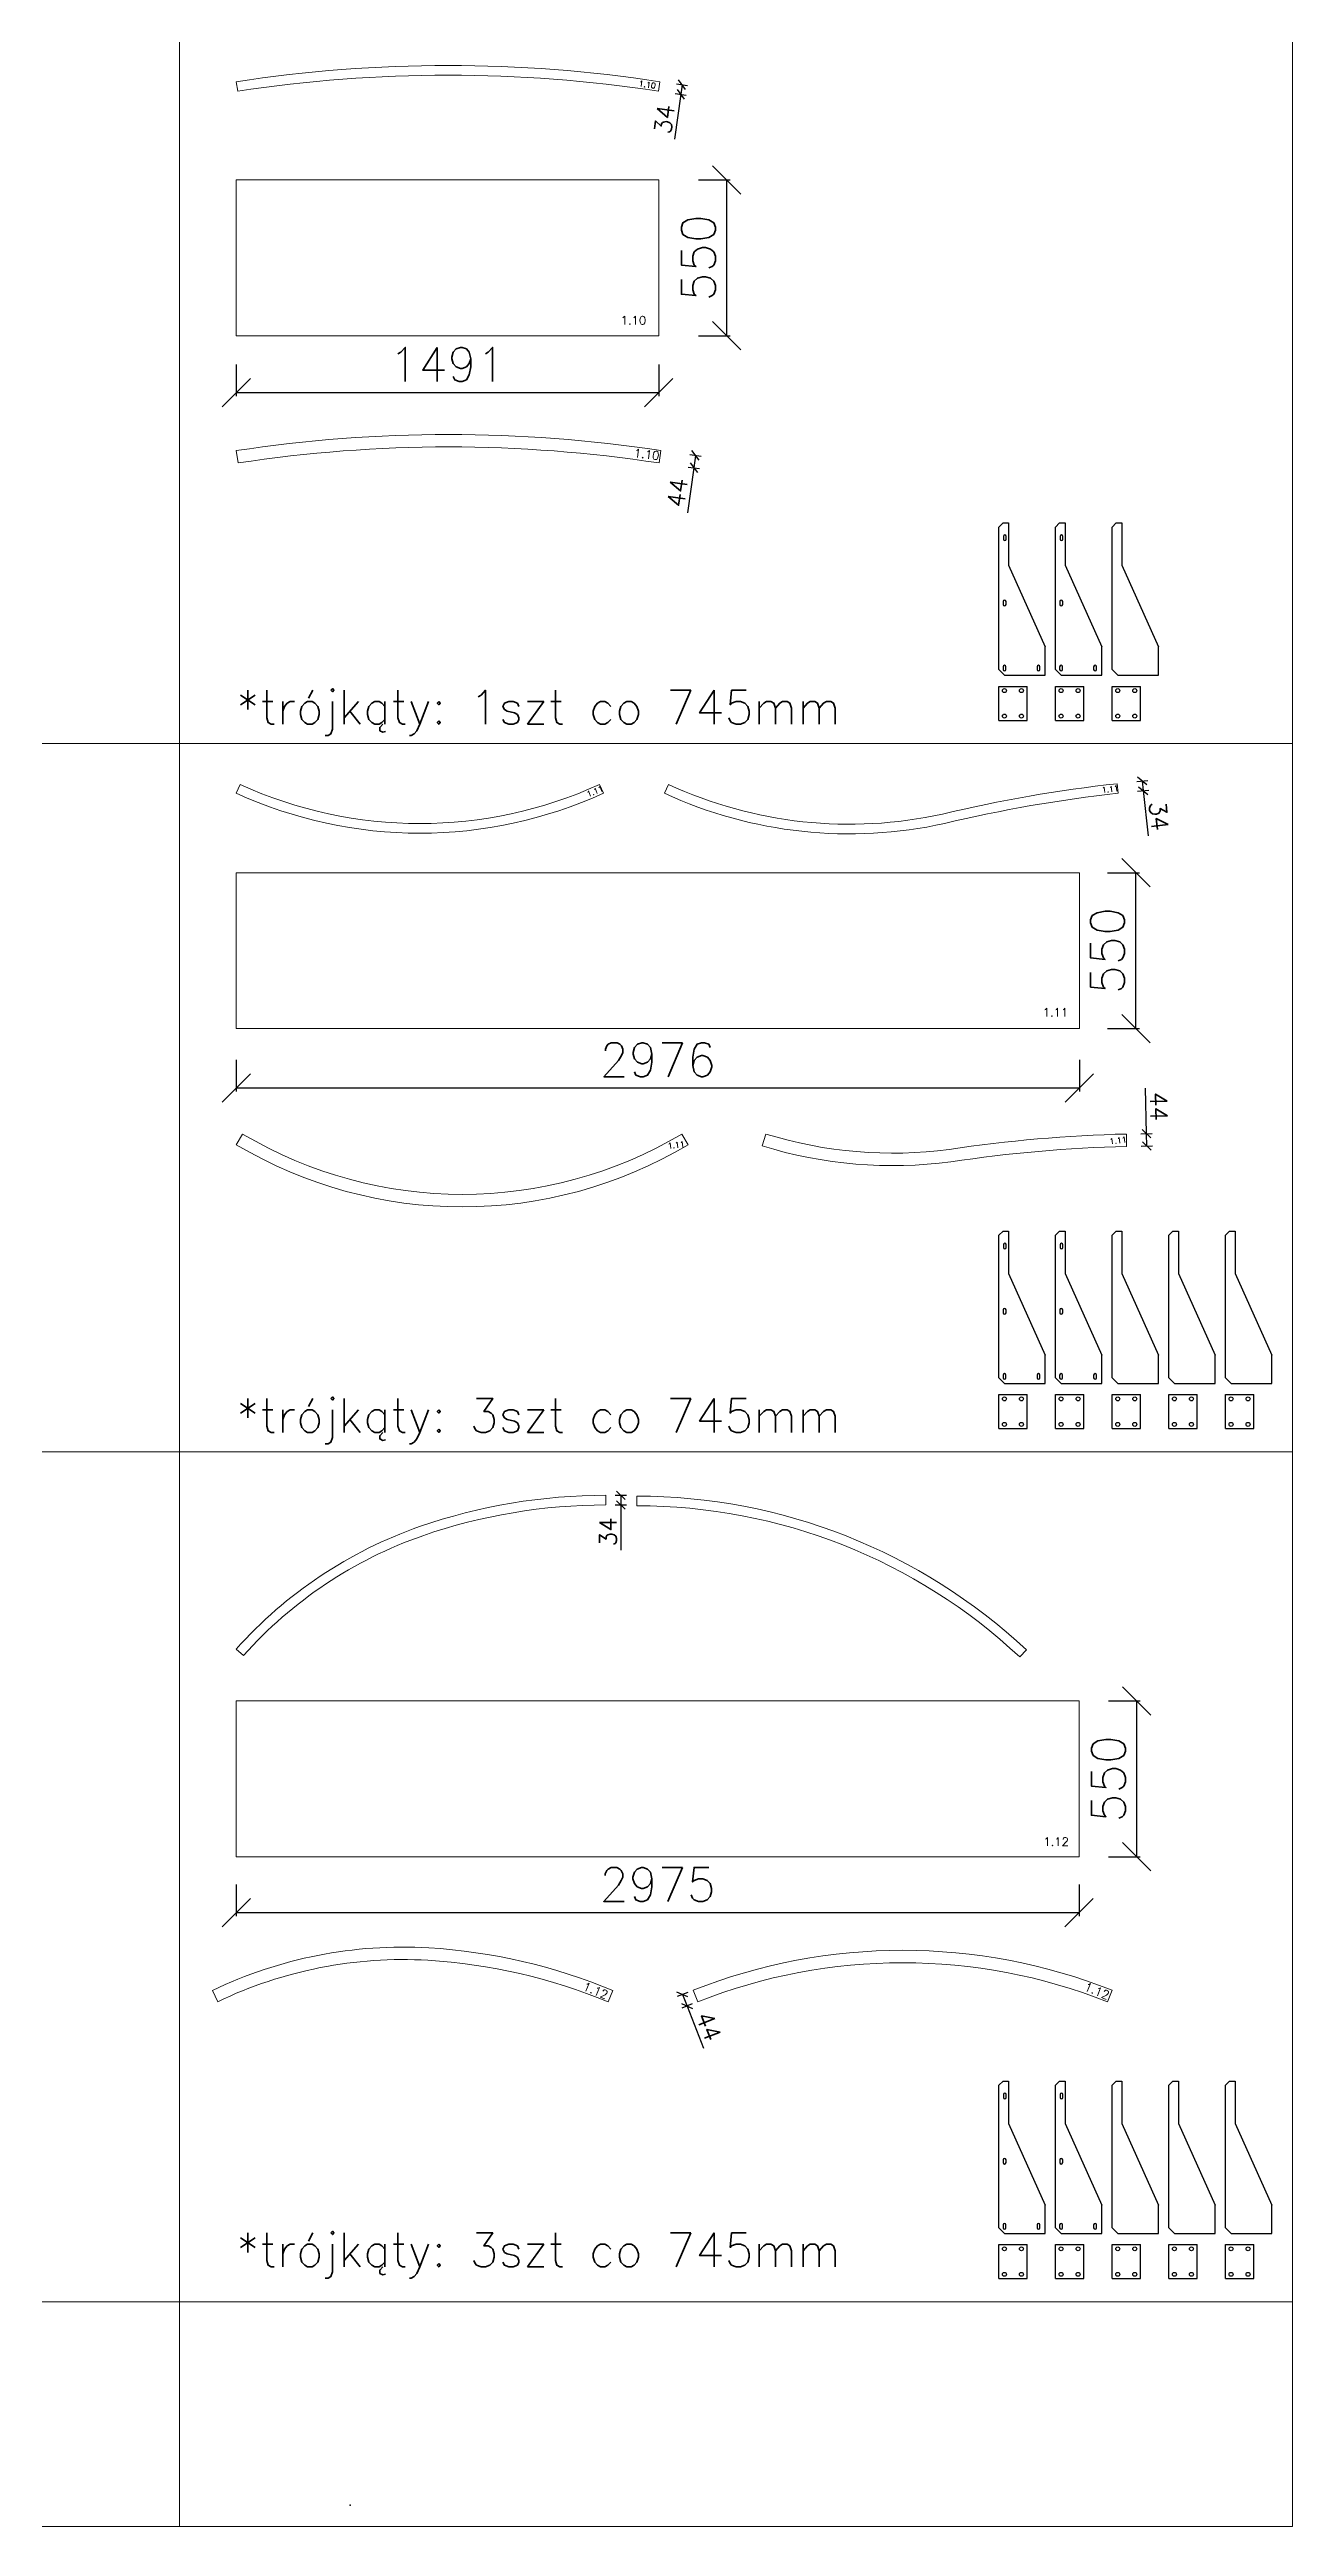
# Model space of a CAD drawing. Header units: millimetres. Extents: x 5046 to 103012, y -15969 to 47766.
# Drawn here: x 53803 to 58191, y -7989 to 753 of the extents above; entities that cross this region are included whole.
import ezdxf

# ---------------------------------------------------------------- set-up
doc = ezdxf.new("R2010")
doc.units = ezdxf.units.MM
doc.layers.get('0').update_dxf_attribs({"lineweight": 0})
doc.layers.get('Defpoints').update_dxf_attribs({"lineweight": 0})
for name, color, linetype, lineweight in [('DIM', 3, 'Continuous', 0), ('Pomocnicze', 252, 'Continuous', 0), ('TEXT', 2, 'Continuous', 0)]:
    doc.layers.add(name, color=color, linetype=linetype, lineweight=lineweight)
doc.layers.add('Profil główny', color=7, linetype='Continuous')
doc.styles.add('Skala 1-20', font='simplex.shx', dxfattribs={"height": 60})
doc.styles.add('Skala 1-50', font='simplex.shx', dxfattribs={"height": 120})
doc.dimstyles.new('Skala 1-20', dxfattribs={"dimtxt": 6, "dimasz": 30, "dimexe": 20, "dimexo": 0.625, "dimgap": 15, "dimtad": 1, "dimdec": 0, "dimtxsty": 'Skala 1-20', "dimblk": 'OBLIQUE', "dimcen": 2.5, "dimadec": 0, "dimazin": 0, "dimtfac": 1, "dimtdec": 0, "dimtmove": 0, "dimatfit": 3, "dimldrblk": 'OBLIQUE', "dimfxl": 20, "dimfxlon": 1, "dimarcsym": 0})
doc.dimstyles.new('Skala 1-50', dxfattribs={"dimtxt": 12, "dimasz": 100, "dimexe": 12.5, "dimexo": 0.625, "dimgap": 40, "dimtad": 1, "dimdec": 0, "dimtxsty": 'Skala 1-50', "dimblk": 'OBLIQUE', "dimcen": 2.5, "dimadec": 0, "dimazin": 0, "dimtfac": 1, "dimtdec": 0, "dimtmove": 0, "dimatfit": 3, "dimldrblk": 'OBLIQUE', "dimfxl": 100, "dimfxlon": 1, "dimarcsym": 0})

# ---------------------------------------------------------------- blocks, each defined once
blk = doc.blocks.new('_Oblique')
at = {"color": 0, "linetype": 'ByBlock', "lineweight": -2}
blk.add_line((-0.5, -0.5), (0.5, 0.5), dxfattribs=at)
blk = doc.blocks.new('*D1527')
at = {"layer": 'Defpoints', "color": 0}
for p in [(53346.3, -3251.5), (54864.1, -7914)]:
    blk.add_point(p, dxfattribs=at)
at = {"layer": 'DIM', "color": 0, "lineweight": -2}
blk.add_line((53346.3, -3251.5), (52957.2, -2056.2), dxfattribs=at)
at = {"layer": 'DIM', "color": 0}
for p, q in [((54861.6, -7914), (54866.6, -7914)), ((54864.1, -7916.5), (54864.1, -7911.5))]:
    blk.add_line(p, q, dxfattribs=at)
at = {"layer": 'DIM', "color": 0, "linetype": 'ByBlock', "lineweight": -2, "xscale": 100, "yscale": 100, "zscale": 100, "rotation": 288.0316933962541}
blk.add_blockref('_Oblique', (53346.3, -3251.5), dxfattribs=at)
at = {"layer": 'DIM', "color": 0, "insert": (53148.7, -2321.4), "char_height": 120, "attachment_point": 5, "rotation": 288.03169, "style": 'Skala 1-50'}
blk.add_mtext('R4903', dxfattribs=at)
blk = doc.blocks.new('*D2729')
at = {"layer": 'Defpoints', "color": 0}
for p in [(55958, 640), (55953.3, 606.3), (56031.1, 595.5)]:
    blk.add_point(p, dxfattribs=at)
at = {"layer": 'DIM', "color": 0, "lineweight": -2}
for p, q in [((56016, 631.9), (56055.6, 626.4)), ((56035.8, 629.1), (56031.1, 595.5)), ((56031.1, 595.5), (56009, 437)), ((56011.3, 598.2), (56050.9, 592.7))]:
    blk.add_line(p, q, dxfattribs=at)
at = {"layer": 'DIM', "color": 0, "linetype": 'ByBlock', "lineweight": -2, "xscale": 30, "yscale": 30, "zscale": 30}
for p, rotation in [((56031.1, 595.5), 262.0737662290036), ((56035.8, 629.1), 82.07376622900364)]:
    blk.add_blockref('_Oblique', p, dxfattribs=dict(at, rotation=rotation))
at = {"layer": 'DIM', "color": 0, "insert": (55973.4, 507.6), "char_height": 60, "attachment_point": 5, "rotation": 82.07377, "style": 'Skala 1-20'}
blk.add_mtext('34', dxfattribs=at)
blk = doc.blocks.new('*D2730')
at = {"layer": 'Defpoints', "color": 0}
for p in [(54462.4, -256.6), (55953.4, -256.6), (54462.4, -457.8)]:
    blk.add_point(p, dxfattribs=at)
at = {"layer": 'DIM', "color": 0, "lineweight": -2}
for p, q in [((54462.4, -357.8), (54462.4, -470.3)), ((55953.4, -357.8), (55953.4, -470.3)), ((55953.4, -457.8), (54462.4, -457.8))]:
    blk.add_line(p, q, dxfattribs=at)
at = {"layer": 'DIM', "color": 0, "linetype": 'ByBlock', "lineweight": -2, "xscale": 100, "yscale": 100, "zscale": 100, "rotation": 180}
blk.add_blockref('_Oblique', (54462.4, -457.8), dxfattribs=at)
at = {"layer": 'DIM', "color": 0, "linetype": 'ByBlock', "lineweight": -2, "xscale": 100, "yscale": 100, "zscale": 100}
blk.add_blockref('_Oblique', (55953.4, -457.8), dxfattribs=at)
at = {"layer": 'DIM', "color": 0, "insert": (55207.9, -357.8), "char_height": 120, "attachment_point": 5, "style": 'Skala 1-50'}
blk.add_mtext('1491', dxfattribs=at)
blk = doc.blocks.new('*D2731')
at = {"layer": 'Defpoints', "color": 0}
for p in [(55953.4, 293.4), (56193.5, 293.4), (55953.4, -256.6)]:
    blk.add_point(p, dxfattribs=at)
at = {"layer": 'DIM', "color": 0, "lineweight": -2}
for p, q in [((56093.5, 293.4), (56206, 293.4)), ((56193.5, -256.6), (56193.5, 293.4)), ((56093.5, -256.6), (56206, -256.6))]:
    blk.add_line(p, q, dxfattribs=at)
at = {"layer": 'DIM', "color": 0, "linetype": 'ByBlock', "lineweight": -2, "xscale": 100, "yscale": 100, "zscale": 100}
for p, rotation in [((56193.5, 293.4), 90), ((56193.5, -256.6), 270)]:
    blk.add_blockref('_Oblique', p, dxfattribs=dict(at, rotation=rotation))
at = {"layer": 'DIM', "color": 0, "insert": (56093.5, 18.4), "char_height": 120, "attachment_point": 5, "rotation": 90, "style": 'Skala 1-50'}
blk.add_mtext('550', dxfattribs=at)
blk = doc.blocks.new('*D2744')
at = {"layer": 'Defpoints', "color": 0}
for p in [(57572.1, -1837.9), (57575.7, -1871.7), (57664, -1862.4)]:
    blk.add_point(p, dxfattribs=at)
at = {"layer": 'DIM', "color": 0, "lineweight": -2}
for p, q in [((57640.6, -1830.7), (57680.4, -1826.5)), ((57660.5, -1828.6), (57664, -1862.4)), ((57644.1, -1864.5), (57683.9, -1860.3)), ((57664, -1862.4), (57680.8, -2021.5))]:
    blk.add_line(p, q, dxfattribs=at)
at = {"layer": 'DIM', "color": 0, "linetype": 'ByBlock', "lineweight": -2, "xscale": 30, "yscale": 30, "zscale": 30}
for p, rotation in [((57660.5, -1828.6), 96.01020545606778), ((57664, -1862.4), 276.0102054560678)]:
    blk.add_blockref('_Oblique', p, dxfattribs=dict(at, rotation=rotation))
at = {"layer": 'DIM', "color": 0, "insert": (57718.7, -1952.2), "char_height": 60, "attachment_point": 5, "rotation": 276.01021, "style": 'Skala 1-20'}
blk.add_mtext('34', dxfattribs=at)
blk = doc.blocks.new('*D2745')
at = {"layer": 'Defpoints', "color": 0}
for p in [(57438.4, -2152), (57637.9, -2152), (57438.4, -2702)]:
    blk.add_point(p, dxfattribs=at)
at = {"layer": 'DIM', "color": 0, "lineweight": -2}
for p, q in [((57537.9, -2152), (57650.4, -2152)), ((57637.9, -2702), (57637.9, -2152)), ((57537.9, -2702), (57650.4, -2702))]:
    blk.add_line(p, q, dxfattribs=at)
at = {"layer": 'DIM', "color": 0, "linetype": 'ByBlock', "lineweight": -2, "xscale": 100, "yscale": 100, "zscale": 100}
for p, rotation in [((57637.9, -2152), 90), ((57637.9, -2702), 270)]:
    blk.add_blockref('_Oblique', p, dxfattribs=dict(at, rotation=rotation))
at = {"layer": 'DIM', "color": 0, "insert": (57537.9, -2427), "char_height": 120, "attachment_point": 5, "rotation": 90, "style": 'Skala 1-50'}
blk.add_mtext('550', dxfattribs=at)
blk = doc.blocks.new('*D2746')
at = {"layer": 'Defpoints', "color": 0}
for p in [(54462.4, -2702), (57438.4, -2702), (54462.4, -2912)]:
    blk.add_point(p, dxfattribs=at)
at = {"layer": 'DIM', "color": 0, "lineweight": -2}
for p, q in [((54462.4, -2812), (54462.4, -2924.5)), ((57438.4, -2812), (57438.4, -2924.5)), ((57438.4, -2912), (54462.4, -2912))]:
    blk.add_line(p, q, dxfattribs=at)
at = {"layer": 'DIM', "color": 0, "linetype": 'ByBlock', "lineweight": -2, "xscale": 100, "yscale": 100, "zscale": 100, "rotation": 180}
blk.add_blockref('_Oblique', (54462.4, -2912), dxfattribs=at)
at = {"layer": 'DIM', "color": 0, "linetype": 'ByBlock', "lineweight": -2, "xscale": 100, "yscale": 100, "zscale": 100}
blk.add_blockref('_Oblique', (57438.4, -2912), dxfattribs=at)
at = {"layer": 'DIM', "color": 0, "insert": (55950.4, -2812), "char_height": 120, "attachment_point": 5, "style": 'Skala 1-50'}
blk.add_mtext('2976', dxfattribs=at)
blk = doc.blocks.new('*D2749')
at = {"layer": 'Defpoints', "color": 0}
for p in [(57604.3, -3074.4), (57605.2, -3118.3), (57675.3, -3072.9)]:
    blk.add_point(p, dxfattribs=at)
at = {"layer": 'DIM', "color": 0, "lineweight": -2}
for p, q in [((57675.3, -3072.9), (57672.1, -2913)), ((57655.3, -3073.3), (57695.3, -3072.5)), ((57656.2, -3117.3), (57696.2, -3116.5)), ((57676.2, -3116.9), (57675.3, -3072.9))]:
    blk.add_line(p, q, dxfattribs=at)
at = {"layer": 'DIM', "color": 0, "linetype": 'ByBlock', "lineweight": -2, "xscale": 30, "yscale": 30, "zscale": 30}
for p, rotation in [((57675.3, -3072.9), 91.13642948267929), ((57676.2, -3116.9), 271.1364294826793)]:
    blk.add_blockref('_Oblique', p, dxfattribs=dict(at, rotation=rotation))
at = {"layer": 'DIM', "color": 0, "insert": (57718.4, -2977.1), "char_height": 60, "attachment_point": 5, "rotation": 271.13643, "style": 'Skala 1-20'}
blk.add_mtext('44', dxfattribs=at)
blk = doc.blocks.new('*D2759')
at = {"layer": 'Defpoints', "color": 0}
for p in [(55960.8, -662.2), (55954.8, -705.8), (56077.3, -722.8)]:
    blk.add_point(p, dxfattribs=at)
at = {"layer": 'DIM', "color": 0, "lineweight": -2}
for p, q in [((56063.6, -676.5), (56103.2, -682)), ((56083.4, -679.3), (56077.3, -722.8)), ((56077.3, -722.8), (56055.2, -881.3)), ((56057.5, -720.1), (56097.1, -725.6))]:
    blk.add_line(p, q, dxfattribs=at)
at = {"layer": 'DIM', "color": 0, "linetype": 'ByBlock', "lineweight": -2, "xscale": 30, "yscale": 30, "zscale": 30}
for p, rotation in [((56083.4, -679.3), 82.07569831788383), ((56077.3, -722.8), 262.0756983178838)]:
    blk.add_blockref('_Oblique', p, dxfattribs=dict(at, rotation=rotation))
at = {"layer": 'DIM', "color": 0, "insert": (56019.6, -810.7), "char_height": 60, "attachment_point": 5, "rotation": 82.0757, "style": 'Skala 1-20'}
blk.add_mtext('44', dxfattribs=at)
blk = doc.blocks.new('*D2777')
at = {"layer": 'Defpoints', "color": 0}
for p in [(55767.4, -4349.6), (55767.4, -4383.6), (55820.1, -4383.6)]:
    blk.add_point(p, dxfattribs=at)
at = {"layer": 'DIM', "color": 0, "lineweight": -2}
for p, q in [((55800.1, -4349.6), (55840.1, -4349.6)), ((55820.1, -4349.6), (55820.1, -4383.6)), ((55800.1, -4383.6), (55840.1, -4383.6)), ((55820.1, -4383.6), (55820.1, -4543.6))]:
    blk.add_line(p, q, dxfattribs=at)
at = {"layer": 'DIM', "color": 0, "linetype": 'ByBlock', "lineweight": -2, "xscale": 30, "yscale": 30, "zscale": 30}
for p, rotation in [((55820.1, -4349.6), 90), ((55820.1, -4383.6), 270)]:
    blk.add_blockref('_Oblique', p, dxfattribs=dict(at, rotation=rotation))
at = {"layer": 'DIM', "color": 0, "insert": (55775.1, -4478.6), "char_height": 60, "attachment_point": 5, "rotation": 90, "style": 'Skala 1-20'}
blk.add_mtext('34', dxfattribs=at)
blk = doc.blocks.new('*D2778')
at = {"layer": 'Defpoints', "color": 0}
for p in [(57437.4, -5075.3), (57640.8, -5075.3), (57437.4, -5625.3)]:
    blk.add_point(p, dxfattribs=at)
at = {"layer": 'DIM', "color": 0, "lineweight": -2}
for p, q in [((57540.8, -5075.3), (57653.3, -5075.3)), ((57640.8, -5625.3), (57640.8, -5075.3)), ((57540.8, -5625.3), (57653.3, -5625.3))]:
    blk.add_line(p, q, dxfattribs=at)
at = {"layer": 'DIM', "color": 0, "linetype": 'ByBlock', "lineweight": -2, "xscale": 100, "yscale": 100, "zscale": 100}
for p, rotation in [((57640.8, -5075.3), 90), ((57640.8, -5625.3), 270)]:
    blk.add_blockref('_Oblique', p, dxfattribs=dict(at, rotation=rotation))
at = {"layer": 'DIM', "color": 0, "insert": (57540.8, -5350.3), "char_height": 120, "attachment_point": 5, "rotation": 90, "style": 'Skala 1-50'}
blk.add_mtext('550', dxfattribs=at)
blk = doc.blocks.new('*D2779')
at = {"layer": 'Defpoints', "color": 0}
for p in [(54462.4, -5625.3), (57437.4, -5625.3), (54462.4, -5823)]:
    blk.add_point(p, dxfattribs=at)
at = {"layer": 'DIM', "color": 0, "lineweight": -2}
for p, q in [((54462.4, -5723), (54462.4, -5835.5)), ((57437.4, -5723), (57437.4, -5835.5)), ((57437.4, -5823), (54462.4, -5823))]:
    blk.add_line(p, q, dxfattribs=at)
at = {"layer": 'DIM', "color": 0, "linetype": 'ByBlock', "lineweight": -2, "xscale": 100, "yscale": 100, "zscale": 100, "rotation": 180}
blk.add_blockref('_Oblique', (54462.4, -5823), dxfattribs=at)
at = {"layer": 'DIM', "color": 0, "linetype": 'ByBlock', "lineweight": -2, "xscale": 100, "yscale": 100, "zscale": 100}
blk.add_blockref('_Oblique', (57437.4, -5823), dxfattribs=at)
at = {"layer": 'DIM', "color": 0, "insert": (55949.9, -5723), "char_height": 120, "attachment_point": 5, "style": 'Skala 1-50'}
blk.add_mtext('2975', dxfattribs=at)
blk = doc.blocks.new('*D2782')
at = {"layer": 'Defpoints', "color": 0}
for p in [(56075.7, -6096.3), (56053.5, -6152.4), (56091.9, -6137.2)]:
    blk.add_point(p, dxfattribs=at)
at = {"layer": 'DIM', "color": 0, "lineweight": -2}
for p, q in [((56055.9, -6104.1), (56018.7, -6118.8)), ((56037.3, -6111.4), (56053.5, -6152.4)), ((56072.1, -6145), (56034.9, -6159.7)), ((56053.5, -6152.4), (56112.2, -6301.2))]:
    blk.add_line(p, q, dxfattribs=at)
at = {"layer": 'DIM', "color": 0, "linetype": 'ByBlock', "lineweight": -2, "xscale": 30, "yscale": 30, "zscale": 30}
for p, rotation in [((56037.3, -6111.4), 111.5529845417131), ((56053.5, -6152.4), 291.5529845417131)]:
    blk.add_blockref('_Oblique', p, dxfattribs=dict(at, rotation=rotation))
at = {"layer": 'DIM', "color": 0, "insert": (56130.2, -6224.2), "char_height": 60, "attachment_point": 5, "rotation": 291.55298, "style": 'Skala 1-20'}
blk.add_mtext('44', dxfattribs=at)

msp = doc.modelspace()

# ---------------------------------------------------------------- linework, layer by layer
for p, q in [((54467.4, 606.3), (54462.4, 640)), ((55953.3, 606.3), (55958, 640)), ((54468.8, -705.8), (54462.4, -662.3)), ((55954.8, -705.8), (55960.8, -662.2)), ((54462.4, -1871.7), (54476.5, -1840.8)), ((55744.2, -1840.8), (55758.3, -1871.7)), ((55987.9, -1840.8), (55973.6, -1871.7)), ((57575.7, -1871.7), (57572.1, -1837.9)), ((54462.4, -3112.2), (54484.9, -3074.4)), ((56035.4, -3074.4), (56057.9, -3112.2)), ((56331.9, -3074.4), (56318.9, -3116.4)), ((57605.2, -3118.3), (57604.3, -3074.4)), ((55767.4, -4349.6), (55767.4, -4383.6)), ((55876.6, -4352.5), (55876.6, -4386.5)), ((54462.4, -4892.5), (54487.7, -4915.2)), ((57251.3, -4895.5), (57228, -4920.3)), ((54378, -6097.4), (54397, -6137)), ((55791.5, -6097.4), (55774.6, -6138)), ((56075.7, -6096.3), (56091.9, -6137.2)), ((57553.7, -6096.3), (57537.5, -6137.2))]:
    msp.add_line(p, q)
for points in [[(54462.4, 640, -0.076078), (55958, 640)], [(54467.4, 606.3, -0.076108), (55953.3, 606.3)], [(54462.4, -662.3, -0.076069), (55960.8, -662.2)], [(54468.8, -705.8, -0.076108), (55954.8, -705.8)], [(54462.4, -1871.7, 0.217556), (55758.3, -1871.7)], [(54476.5, -1840.8, 0.217556), (55744.2, -1840.8)], [(55973.6, -1871.7, 0.163684), (56962.4, -1978.3, -0.031729), (57575.7, -1871.7)], [(55987.9, -1840.8, 0.163631), (56954.8, -1945.2, -0.03172), (57572.1, -1837.9)], [(54462.4, -3112.2, 0.2751), (56057.9, -3112.2)], [(54484.9, -3074.4, 0.2751), (56035.4, -3074.4)], [(56318.9, -3116.4, 0.108426), (56985.1, -3172.5, -0.031729), (57605.2, -3118.3)], [(56331.9, -3074.4, 0.108359), (56978.9, -3128.9, -0.031717), (57604.3, -3074.4)], [(55767.4, -4349.6, 0.083467), (55109.6, -4460.1, 0.126778), (54462.4, -4892.5)], [(57251.3, -4895.5, 0.190335), (55876.6, -4352.5)], [(55767.4, -4383.6, 0.083459), (55120.8, -4492.2, 0.126768), (54487.7, -4915.2)], [(57228, -4920.3, 0.190335), (55876.6, -4386.5)], [(55791.5, -6097.4, 0.083467), (55141.7, -5946.8, 0.126778), (54378, -6097.4)], [(55774.6, -6138, 0.083457), (55139.1, -5990.7, 0.126765), (54397, -6137)], [(57553.7, -6096.3, 0.190335), (56075.7, -6096.3)], [(57537.5, -6137.2, 0.190335), (56091.9, -6137.2)]]:
    msp.add_lwpolyline(points, format="xyb")
for points in [[(54462.4, 293.4), (55953.4, 293.4), (55953.4, -256.6), (54462.4, -256.6)], [(54462.4, -2152), (57438.4, -2152), (57438.4, -2702), (54462.4, -2702)], [(54462.4, -5075.3), (57437.4, -5075.3), (57437.4, -5625.3), (54462.4, -5625.3)]]:
    msp.add_lwpolyline(points, close=True)
at = {"layer": 'Pomocnicze'}
for p, q in [((58190.5, 23703.4), (58190.5, -7989.2)), ((54262.4, 23503.4), (54262.4, -7989.2)), ((58190.5, -1696.6), (48180.2, -1696.6)), ((58190.5, -4196.6), (48180.2, -4196.6)), ((58190.5, -7196.6), (48180.2, -7196.6)), ((58190.5, -7196.6), (48180.2, -7196.6)), ((58190.5, -7196.6), (48180.2, -7196.6)), ((58190.5, -7196.6), (48180.2, -7196.6)), ((58190.5, -7196.6), (48180.2, -7196.6)), ((58190.5, -7196.6), (48180.2, -7196.6)), ((58190.5, -7989.2), (47994.8, -7989.2))]:
    msp.add_line(p, q, dxfattribs=at)
at = {"layer": 'Profil główny'}
for p, q in [((57168.8, -917), (57153.8, -932)), ((57153.8, -1435), (57153.8, -932)), ((57168.8, -917), (57187.8, -917)), ((57187.8, -917), (57187.8, -1067)), ((57368.8, -917), (57353.8, -932)), ((57353.8, -1435), (57353.8, -932)), ((57368.8, -917), (57387.8, -917)), ((57387.8, -917), (57387.8, -1067)), ((57568.8, -917), (57553.8, -932)), ((57553.8, -1435), (57553.8, -932)), ((57568.8, -917), (57587.8, -917)), ((57587.8, -917), (57587.8, -1067)), ((57187.8, -1067), (57317.8, -1355)), ((57387.8, -1067), (57517.8, -1355)), ((57587.8, -1067), (57717.8, -1355)), ((57317.8, -1455), (57317.8, -1355)), ((57517.8, -1455), (57517.8, -1355)), ((57717.8, -1455), (57717.8, -1355)), ((57173.8, -1455), (57153.8, -1435)), ((57173.8, -1455), (57317.8, -1455)), ((57373.8, -1455), (57353.8, -1435)), ((57373.8, -1455), (57517.8, -1455)), ((57573.8, -1455), (57553.8, -1435)), ((57573.8, -1455), (57717.8, -1455)), ((57153.8, -1614.3), (57153.8, -1494.3)), ((57153.8, -1494.3), (57253.8, -1494.3)), ((57253.8, -1614.3), (57253.8, -1494.3)), ((57353.8, -1614.3), (57353.8, -1494.3)), ((57353.8, -1494.3), (57453.8, -1494.3)), ((57453.8, -1614.3), (57453.8, -1494.3)), ((57553.8, -1614.3), (57553.8, -1494.3)), ((57553.8, -1494.3), (57653.8, -1494.3)), ((57653.8, -1614.3), (57653.8, -1494.3)), ((57153.8, -1614.3), (57253.8, -1614.3)), ((57353.8, -1614.3), (57453.8, -1614.3)), ((57553.8, -1614.3), (57653.8, -1614.3)), ((57168.8, -3417), (57153.8, -3432)), ((57153.8, -3935), (57153.8, -3432)), ((57168.8, -3417), (57187.8, -3417)), ((57187.8, -3417), (57187.8, -3567)), ((57368.8, -3417), (57353.8, -3432)), ((57353.8, -3935), (57353.8, -3432)), ((57368.8, -3417), (57387.8, -3417)), ((57387.8, -3417), (57387.8, -3567)), ((57568.8, -3417), (57553.8, -3432)), ((57553.8, -3935), (57553.8, -3432)), ((57568.8, -3417), (57587.8, -3417)), ((57587.8, -3417), (57587.8, -3567)), ((57768.8, -3417), (57753.8, -3432)), ((57753.8, -3935), (57753.8, -3432)), ((57768.8, -3417), (57787.8, -3417)), ((57787.8, -3417), (57787.8, -3567)), ((57968.8, -3417), (57953.8, -3432)), ((57953.8, -3935), (57953.8, -3432)), ((57968.8, -3417), (57987.8, -3417)), ((57987.8, -3417), (57987.8, -3567)), ((57187.8, -3567), (57317.8, -3855)), ((57387.8, -3567), (57517.8, -3855)), ((57587.8, -3567), (57717.8, -3855)), ((57787.8, -3567), (57917.8, -3855)), ((57987.8, -3567), (58117.8, -3855)), ((57317.8, -3955), (57317.8, -3855)), ((57517.8, -3955), (57517.8, -3855)), ((57717.8, -3955), (57717.8, -3855)), ((57917.8, -3955), (57917.8, -3855)), ((58117.8, -3955), (58117.8, -3855)), ((57173.8, -3955), (57153.8, -3935)), ((57153.8, -4114.3), (57153.8, -3994.3)), ((57153.8, -3994.3), (57253.8, -3994.3)), ((57173.8, -3955), (57317.8, -3955)), ((57253.8, -4114.3), (57253.8, -3994.3)), ((57373.8, -3955), (57353.8, -3935)), ((57353.8, -4114.3), (57353.8, -3994.3)), ((57353.8, -3994.3), (57453.8, -3994.3)), ((57373.8, -3955), (57517.8, -3955)), ((57453.8, -4114.3), (57453.8, -3994.3)), ((57573.8, -3955), (57553.8, -3935)), ((57553.8, -4114.3), (57553.8, -3994.3)), ((57553.8, -3994.3), (57653.8, -3994.3)), ((57573.8, -3955), (57717.8, -3955)), ((57653.8, -4114.3), (57653.8, -3994.3)), ((57773.8, -3955), (57753.8, -3935)), ((57753.8, -4114.3), (57753.8, -3994.3)), ((57753.8, -3994.3), (57853.8, -3994.3)), ((57773.8, -3955), (57917.8, -3955)), ((57853.8, -4114.3), (57853.8, -3994.3)), ((57973.8, -3955), (57953.8, -3935)), ((57953.8, -4114.3), (57953.8, -3994.3)), ((57953.8, -3994.3), (58053.8, -3994.3)), ((57973.8, -3955), (58117.8, -3955)), ((58053.8, -4114.3), (58053.8, -3994.3)), ((57153.8, -4114.3), (57253.8, -4114.3)), ((57353.8, -4114.3), (57453.8, -4114.3)), ((57553.8, -4114.3), (57653.8, -4114.3)), ((57753.8, -4114.3), (57853.8, -4114.3)), ((57953.8, -4114.3), (58053.8, -4114.3)), ((57168.8, -6417), (57153.8, -6432)), ((57153.8, -6935), (57153.8, -6432)), ((57168.8, -6417), (57187.8, -6417)), ((57187.8, -6417), (57187.8, -6567)), ((57368.8, -6417), (57353.8, -6432)), ((57353.8, -6935), (57353.8, -6432)), ((57368.8, -6417), (57387.8, -6417)), ((57387.8, -6417), (57387.8, -6567)), ((57568.8, -6417), (57553.8, -6432)), ((57553.8, -6935), (57553.8, -6432)), ((57568.8, -6417), (57587.8, -6417)), ((57587.8, -6417), (57587.8, -6567)), ((57768.8, -6417), (57753.8, -6432)), ((57753.8, -6935), (57753.8, -6432)), ((57768.8, -6417), (57787.8, -6417)), ((57787.8, -6417), (57787.8, -6567)), ((57968.8, -6417), (57953.8, -6432)), ((57953.8, -6935), (57953.8, -6432)), ((57968.8, -6417), (57987.8, -6417)), ((57987.8, -6417), (57987.8, -6567)), ((57187.8, -6567), (57317.8, -6855)), ((57387.8, -6567), (57517.8, -6855)), ((57587.8, -6567), (57717.8, -6855)), ((57787.8, -6567), (57917.8, -6855)), ((57987.8, -6567), (58117.8, -6855)), ((57317.8, -6955), (57317.8, -6855)), ((57517.8, -6955), (57517.8, -6855)), ((57717.8, -6955), (57717.8, -6855)), ((57917.8, -6955), (57917.8, -6855)), ((58117.8, -6955), (58117.8, -6855)), ((57173.8, -6955), (57153.8, -6935)), ((57173.8, -6955), (57317.8, -6955)), ((57373.8, -6955), (57353.8, -6935)), ((57373.8, -6955), (57517.8, -6955)), ((57573.8, -6955), (57553.8, -6935)), ((57573.8, -6955), (57717.8, -6955)), ((57773.8, -6955), (57753.8, -6935)), ((57773.8, -6955), (57917.8, -6955)), ((57973.8, -6955), (57953.8, -6935)), ((57973.8, -6955), (58117.8, -6955)), ((57153.8, -7114.3), (57153.8, -6994.3)), ((57153.8, -6994.3), (57253.8, -6994.3)), ((57253.8, -7114.3), (57253.8, -6994.3)), ((57353.8, -7114.3), (57353.8, -6994.3)), ((57353.8, -6994.3), (57453.8, -6994.3)), ((57453.8, -7114.3), (57453.8, -6994.3)), ((57553.8, -7114.3), (57553.8, -6994.3)), ((57553.8, -6994.3), (57653.8, -6994.3)), ((57653.8, -7114.3), (57653.8, -6994.3)), ((57753.8, -7114.3), (57753.8, -6994.3)), ((57753.8, -6994.3), (57853.8, -6994.3)), ((57853.8, -7114.3), (57853.8, -6994.3)), ((57953.8, -7114.3), (57953.8, -6994.3)), ((57953.8, -6994.3), (58053.8, -6994.3)), ((58053.8, -7114.3), (58053.8, -6994.3)), ((57153.8, -7114.3), (57253.8, -7114.3)), ((57353.8, -7114.3), (57453.8, -7114.3)), ((57553.8, -7114.3), (57653.8, -7114.3)), ((57753.8, -7114.3), (57853.8, -7114.3)), ((57953.8, -7114.3), (58053.8, -7114.3))]:
    msp.add_line(p, q, dxfattribs=at)
for points in [[(57170.3, -965), (57170.3, -975, 1), (57180.3, -975), (57180.3, -965, 1)], [(57370.3, -965), (57370.3, -975, 1), (57380.3, -975), (57380.3, -965, 1)], [(57169.6, -1195), (57169.6, -1205, 1), (57179.6, -1205), (57179.6, -1195, 1)], [(57369.6, -1195), (57369.6, -1205, 1), (57379.6, -1205), (57379.6, -1195, 1)], [(57168.8, -1425), (57168.8, -1435, 1), (57178.8, -1435), (57178.8, -1425, 1)], [(57288.8, -1425), (57288.8, -1435, 1), (57298.8, -1435), (57298.8, -1425, 1)], [(57368.8, -1425), (57368.8, -1435, 1), (57378.8, -1435), (57378.8, -1425, 1)], [(57488.8, -1425), (57488.8, -1435, 1), (57498.8, -1435), (57498.8, -1425, 1)], [(57170.3, -3465), (57170.3, -3475, 1), (57180.3, -3475), (57180.3, -3465, 1)], [(57370.3, -3465), (57370.3, -3475, 1), (57380.3, -3475), (57380.3, -3465, 1)], [(57169.6, -3695), (57169.6, -3705, 1), (57179.6, -3705), (57179.6, -3695, 1)], [(57369.6, -3695), (57369.6, -3705, 1), (57379.6, -3705), (57379.6, -3695, 1)], [(57168.8, -3925), (57168.8, -3935, 1), (57178.8, -3935), (57178.8, -3925, 1)], [(57288.8, -3925), (57288.8, -3935, 1), (57298.8, -3935), (57298.8, -3925, 1)], [(57368.8, -3925), (57368.8, -3935, 1), (57378.8, -3935), (57378.8, -3925, 1)], [(57488.8, -3925), (57488.8, -3935, 1), (57498.8, -3935), (57498.8, -3925, 1)], [(57170.3, -6465), (57170.3, -6475, 1), (57180.3, -6475), (57180.3, -6465, 1)], [(57370.3, -6465), (57370.3, -6475, 1), (57380.3, -6475), (57380.3, -6465, 1)], [(57169.6, -6695), (57169.6, -6705, 1), (57179.6, -6705), (57179.6, -6695, 1)], [(57369.6, -6695), (57369.6, -6705, 1), (57379.6, -6705), (57379.6, -6695, 1)], [(57168.8, -6925), (57168.8, -6935, 1), (57178.8, -6935), (57178.8, -6925, 1)], [(57288.8, -6925), (57288.8, -6935, 1), (57298.8, -6935), (57298.8, -6925, 1)], [(57368.8, -6925), (57368.8, -6935, 1), (57378.8, -6935), (57378.8, -6925, 1)], [(57488.8, -6925), (57488.8, -6935, 1), (57498.8, -6935), (57498.8, -6925, 1)]]:
    msp.add_lwpolyline(points, format="xyb", close=True, dxfattribs=at)
for centre in [(57173.8, -1509.3), (57233.8, -1509.3), (57373.8, -1509.3), (57433.8, -1509.3), (57573.8, -1509.3), (57633.8, -1509.3), (57173.8, -1599.3), (57233.8, -1599.3), (57373.8, -1599.3), (57433.8, -1599.3), (57573.8, -1599.3), (57633.8, -1599.3), (57173.8, -4009.3), (57233.8, -4009.3), (57373.8, -4009.3), (57433.8, -4009.3), (57573.8, -4009.3), (57633.8, -4009.3), (57773.8, -4009.3), (57833.8, -4009.3), (57973.8, -4009.3), (58033.8, -4009.3), (57173.8, -4099.3), (57233.8, -4099.3), (57373.8, -4099.3), (57433.8, -4099.3), (57573.8, -4099.3), (57633.8, -4099.3), (57773.8, -4099.3), (57833.8, -4099.3), (57973.8, -4099.3), (58033.8, -4099.3), (57173.8, -7009.3), (57233.8, -7009.3), (57373.8, -7009.3), (57433.8, -7009.3), (57573.8, -7009.3), (57633.8, -7009.3), (57773.8, -7009.3), (57833.8, -7009.3), (57973.8, -7009.3), (58033.8, -7009.3), (57173.8, -7099.3), (57233.8, -7099.3), (57373.8, -7099.3), (57433.8, -7099.3), (57573.8, -7099.3), (57633.8, -7099.3), (57773.8, -7099.3), (57833.8, -7099.3), (57973.8, -7099.3), (58033.8, -7099.3)]:
    msp.add_circle(centre, 7, dxfattribs=at)

# ---------------------------------------------------------------- texts
at = {"layer": 'TEXT', "width": 74.012, "attachment_point": 1, "style": 'Skala 1-50'}
for s, insert, char_height, rotation in [('1.10', (55885.2, 643.8), 20, 351.50562), ('1.10', (55868.5, -655), 30, 353.14039), ('1.11', (55696.7, -1866.8), 20, 22.0068), ('1.11', (57516.2, -1850.8), 20, 7.0068), ('1.11', (55984.2, -3107.1), 20, 7.0068), ('1.11', (57544, -3090.8), 20, 7.0068), ('1.12', (55695.3, -6066.7), 30, 337.4104), ('1.12', (57464.8, -6067.9), 30, 337.4104)]:
    msp.add_mtext(s, dxfattribs=dict(at, insert=insert, char_height=char_height, rotation=rotation))
at = {"layer": 'TEXT', "attachment_point": 1, "style": 'Skala 1-50'}
for s, insert, char_height, width in [('1.10', (55819.3, -187.3), 30, 74.012), ('*trójkąty: 1szt co 745mm', (54462.4, -1507.9), 120, 2890.841), ('1.11', (57308.9, -2630.2), 30, 74.012), ('*trójkąty: 3szt co 745mm', (54462.4, -4007.9), 120, 2890.841), ('1.12', (57311.2, -5557.4), 30, 74.012), ('*trójkąty: 3szt co 745mm', (54462.4, -6953.1), 120, 2890.841)]:
    msp.add_mtext(s, dxfattribs=dict(at, insert=insert, char_height=char_height, width=width))

# ---------------------------------------------------------------- dimensions: what is measured, and where the dimension line sits
at = {"layer": 'DIM'}
for p1, p2, distance, dimstyle, picture, middle in [((55958, 640), (55953.3, 606.3), 78.6, 'Skala 1-20', '*D2729', (55973.4, 507.6)), ((55953.4, -256.6), (55953.4, 293.4), -240.1, 'Skala 1-50', '*D2731', (56093.5, 18.4)), ((55953.4, -256.6), (54462.4, -256.6), 201.2, 'Skala 1-50', '*D2730', (55207.9, -357.8)), ((55960.8, -662.2), (55954.8, -705.8), 123.7, 'Skala 1-20', '*D2759', (56019.6, -810.7)), ((57572.1, -1837.9), (57575.7, -1871.7), 88.8, 'Skala 1-20', '*D2744', (57718.7, -1952.2)), ((57605.2, -3118.3), (57604.3, -3074.4), -71, 'Skala 1-20', '*D2749', (57718.4, -2977.1)), ((55767.4, -4349.6), (55767.4, -4383.6), 52.7, 'Skala 1-20', '*D2777', (55775.1, -4478.6)), ((56075.7, -6096.3), (56091.9, -6137.2), -41.3, 'Skala 1-20', '*D2782', (56130.2, -6224.2))]:
    dim = msp.add_aligned_dim(p1=p1, p2=p2, distance=distance, dimstyle=dimstyle, dxfattribs=at)
    dim.commit()
    dim.dimension.update_dxf_attribs({"geometry": picture, "text_midpoint": middle})
dim = msp.add_radius_dim(center=(54864.1, -7914), mpoint=(53346.3, -3251.5), dimstyle='Skala 1-50', override={"dimtofl": 0}, dxfattribs=at)
dim.commit()
dim.dimension.update_dxf_attribs({"geometry": '*D1527', "text_midpoint": (53053.6, -2352.4), "dimtype": 164})
dim = msp.add_linear_dim(base=(57637.9, -2152), p1=(57438.4, -2702), p2=(57438.4, -2152), angle=90, dimstyle='Skala 1-50', dxfattribs=at)
dim.commit()
dim.dimension.update_dxf_attribs({"geometry": '*D2745', "text_midpoint": (57537.9, -2427)})
dim = msp.add_linear_dim(base=(54462.4, -2912), p1=(57438.4, -2702), p2=(54462.4, -2702), dimstyle='Skala 1-50', dxfattribs=at)
dim.commit()
dim.dimension.update_dxf_attribs({"geometry": '*D2746', "text_midpoint": (55950.4, -2812)})
dim = msp.add_linear_dim(base=(57640.8, -5075.3), p1=(57437.4, -5625.3), p2=(57437.4, -5075.3), angle=90, dimstyle='Skala 1-50', override={"dimtxsty": 'Skala 1-50', "dimldrblk": 'Oblique'}, dxfattribs=at)
dim.commit()
dim.dimension.update_dxf_attribs({"geometry": '*D2778', "text_midpoint": (57540.8, -5350.3)})
dim = msp.add_linear_dim(base=(54462.4, -5823), p1=(57437.4, -5625.3), p2=(54462.4, -5625.3), dimstyle='Skala 1-50', override={"dimtxsty": 'Skala 1-50', "dimldrblk": 'Oblique'}, dxfattribs=at)
dim.commit()
dim.dimension.update_dxf_attribs({"geometry": '*D2779', "text_midpoint": (55949.9, -5723)})

doc.saveas('drawing.dxf')
